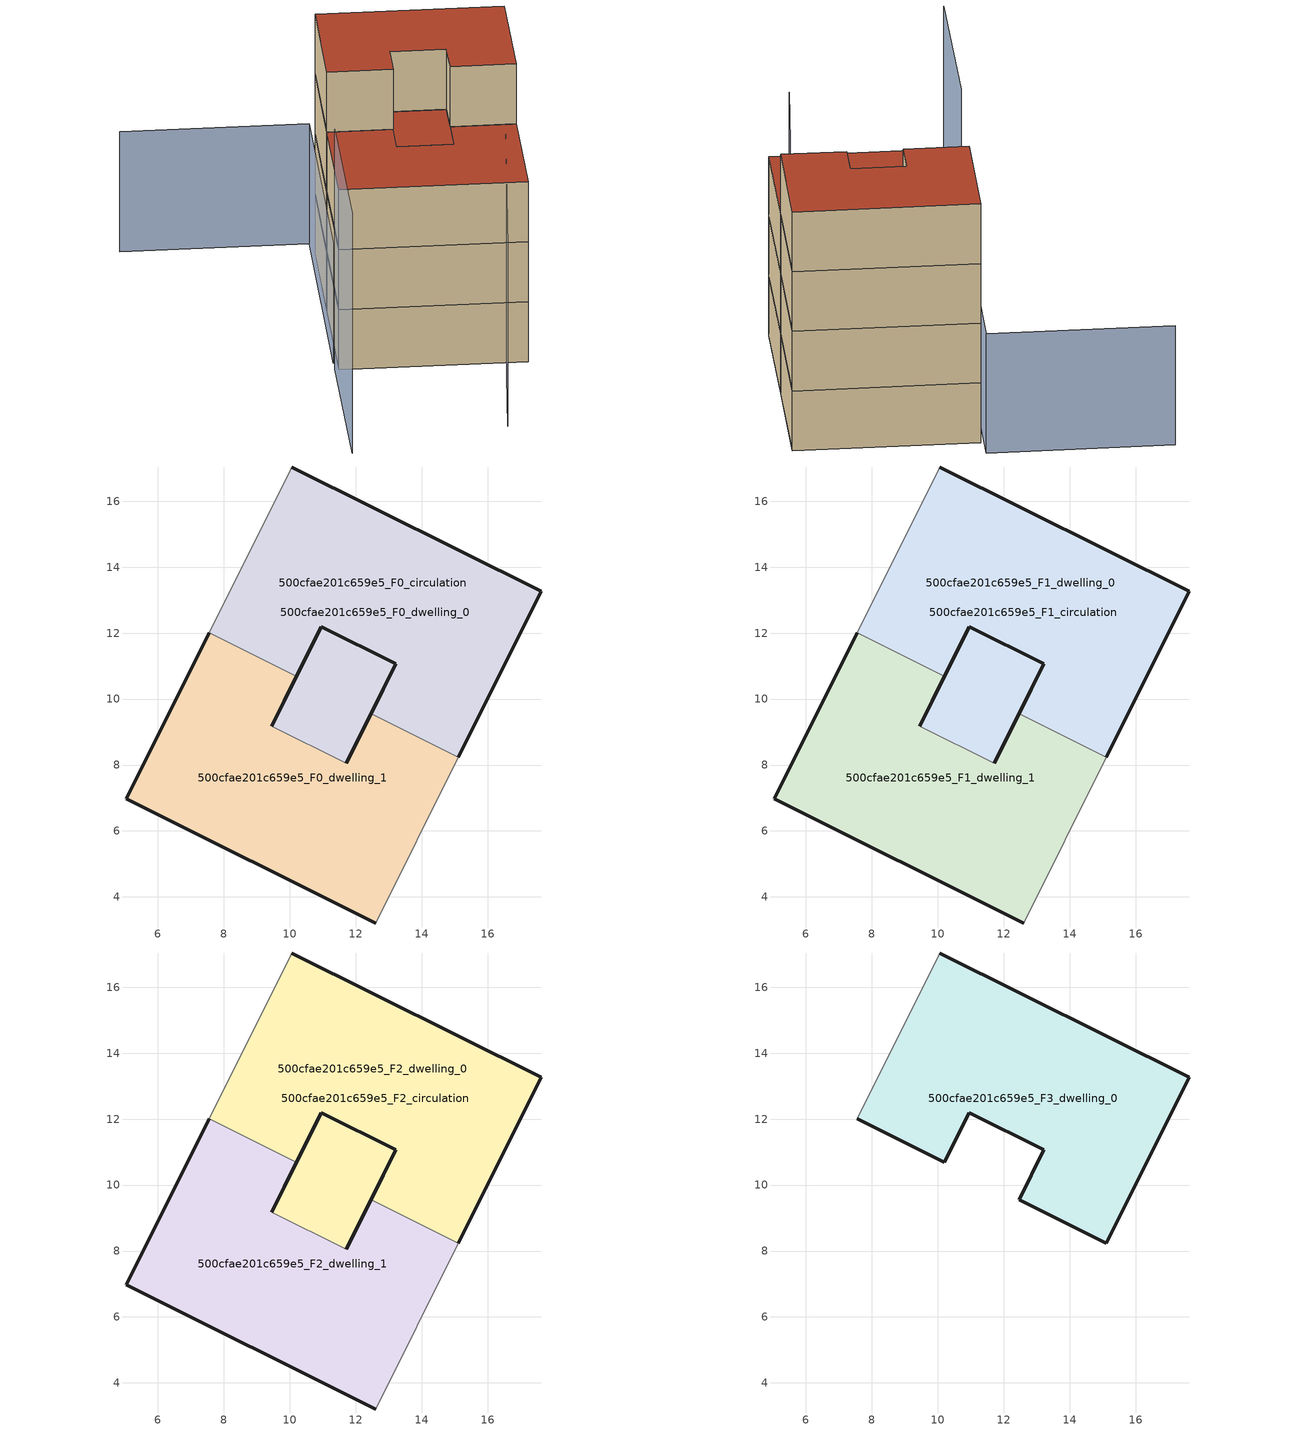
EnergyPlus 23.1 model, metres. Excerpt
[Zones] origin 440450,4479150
500cfae201c659e5_F0_dwelling_0
 floor ground (EU_floor_Construction): 17.62,13.26 15.11,8.24 12.47,9.56 12.55,9.72 13.22,11.07 13.06,11.15 10.95,12.2 10.2,10.69 7.55,12.01 10.06,17.04 z0; 13.06,11.15 13.22,11.07 12.55,9.72 12.47,9.56 11.71,8.05 9.44,9.18 10.2,10.69 10.95,12.2 z0
 wall outside (EU_wall_Construction): 10.2,10.69 10.95,12.2 13.22,11.07 12.47,9.56 / 15.11,8.24 17.62,13.26 10.06,17.04 z0:3
 wall adiabatic (EU_wall_Construction): 10.06,17.04 7.55,12.01 z0:3
 wall to 500cfae201c659e5_F0_dwelling_1 (EU_wall_Construction): 7.55,12.01 10.2,10.69 / 12.47,9.56 15.11,8.24 z0:3
500cfae201c659e5_F0_dwelling_1
 floor ground (EU_floor_Construction): 12.47,9.56 15.11,8.24 12.6,3.21 5.04,6.98 7.55,12.01 10.2,10.69 9.44,9.18 11.71,8.05 z0
 wall outside (EU_wall_Construction): 12.47,9.56 11.71,8.05 / 9.44,9.18 10.2,10.69 / 7.55,12.01 5.04,6.98 12.6,3.21 z0:3
 wall adiabatic (EU_wall_Construction): 12.6,3.21 15.11,8.24 z0:3
 wall to 500cfae201c659e5_F0_circulation (EU_wall_Construction): 11.71,8.05 9.44,9.18 z0:3
500cfae201c659e5_F0_circulation
 floor ground (EU_floor_Construction): 17.62,13.26 15.11,8.24 12.47,9.56 12.55,9.72 13.22,11.07 13.06,11.15 10.95,12.2 10.2,10.69 7.55,12.01 10.06,17.04 z0; 13.06,11.15 13.22,11.07 12.55,9.72 12.47,9.56 11.71,8.05 9.44,9.18 10.2,10.69 10.95,12.2 z0
 wall outside (EU_wall_Construction): 11.71,8.05 13.22,11.07 10.95,12.2 9.44,9.18 z0:3
500cfae201c659e5_F1_dwelling_0
 floor to 500cfae201c659e5_F0_dwelling_0 (EU_floor_Construction): 17.62,13.26 15.11,8.24 12.47,9.56 12.55,9.72 13.22,11.07 12.08,11.64 10.95,12.2 10.2,10.69 7.55,12.01 10.06,17.04 z3; 13.06,11.15 13.22,11.07 12.55,9.72 12.47,9.56 11.71,8.05 9.44,9.18 10.2,10.69 10.95,12.2 z3
 wall outside (EU_wall_Construction): 10.2,10.69 10.95,12.2 13.22,11.07 12.47,9.56 / 15.11,8.24 17.62,13.26 10.06,17.04 z3:6
 wall adiabatic (EU_wall_Construction): 10.06,17.04 7.55,12.01 z3:6
 wall to 500cfae201c659e5_F1_dwelling_1 (EU_wall_Construction): 7.55,12.01 10.2,10.69 / 12.47,9.56 15.11,8.24 z3:6
500cfae201c659e5_F1_dwelling_1
 floor to 500cfae201c659e5_F0_dwelling_1 (EU_floor_Construction): 12.47,9.56 15.11,8.24 12.6,3.21 5.04,6.98 7.55,12.01 10.2,10.69 9.44,9.18 11.71,8.05 z3
 wall outside (EU_wall_Construction): 12.47,9.56 11.71,8.05 / 9.44,9.18 10.2,10.69 / 7.55,12.01 5.04,6.98 12.6,3.21 z3:6
 wall adiabatic (EU_wall_Construction): 12.6,3.21 15.11,8.24 z3:6
 wall to 500cfae201c659e5_F1_circulation (EU_wall_Construction): 11.71,8.05 9.44,9.18 z3:6
500cfae201c659e5_F1_circulation
 floor to 500cfae201c659e5_F0_circulation (EU_floor_Construction): 17.62,13.26 15.11,8.24 12.47,9.56 12.55,9.72 13.22,11.07 13.18,11.09 10.95,12.2 10.2,10.69 7.55,12.01 10.06,17.04 z3; 13.06,11.15 13.22,11.07 12.55,9.72 12.47,9.56 11.71,8.05 9.44,9.18 10.28,10.86 10.95,12.2 z3
 wall outside (EU_wall_Construction): 11.71,8.05 13.22,11.07 10.95,12.2 9.44,9.18 z3:6
500cfae201c659e5_F2_dwelling_0
 floor to 500cfae201c659e5_F1_dwelling_0 (EU_floor_Construction): 17.62,13.26 15.11,8.24 12.47,9.56 12.55,9.72 13.22,11.07 12.08,11.64 10.95,12.2 10.2,10.69 7.55,12.01 10.06,17.04 z6; 13.06,11.15 13.22,11.07 12.55,9.72 12.47,9.56 11.71,8.05 9.44,9.18 10.2,10.69 10.95,12.2 z6
 wall outside (EU_wall_Construction): 10.2,10.69 10.95,12.2 13.22,11.07 12.47,9.56 / 15.11,8.24 17.62,13.26 10.06,17.04 z6:9
 wall adiabatic (EU_wall_Construction): 10.06,17.04 7.55,12.01 z6:9
 wall to 500cfae201c659e5_F2_dwelling_1 (EU_wall_Construction): 7.55,12.01 10.2,10.69 / 12.47,9.56 15.11,8.24 z6:9
 roof outside (EU_floor_Construction): 15.11,8.24 17.62,13.26 10.06,17.04 7.55,12.01 10.2,10.69 10.95,12.2 12.08,11.64 13.22,11.07 12.55,9.72 12.47,9.56 z9; 11.71,8.05 12.47,9.56 12.55,9.72 13.22,11.07 13.06,11.15 10.95,12.2 10.2,10.69 9.44,9.18 z9
500cfae201c659e5_F2_dwelling_1
 floor to 500cfae201c659e5_F1_dwelling_1 (EU_floor_Construction): 12.47,9.56 15.11,8.24 12.6,3.21 5.04,6.98 7.55,12.01 10.2,10.69 9.44,9.18 11.71,8.05 z6
 wall outside (EU_wall_Construction): 12.47,9.56 11.71,8.05 / 9.44,9.18 10.2,10.69 / 7.55,12.01 5.04,6.98 12.6,3.21 z6:9
 wall adiabatic (EU_wall_Construction): 12.6,3.21 15.11,8.24 z6:9
 wall to 500cfae201c659e5_F2_circulation (EU_wall_Construction): 11.71,8.05 9.44,9.18 z6:9
 roof outside (EU_roof_Construction): 12.6,3.21 15.11,8.24 12.47,9.56 11.71,8.05 9.44,9.18 10.2,10.69 7.55,12.01 5.04,6.98 z9
500cfae201c659e5_F2_circulation
 floor to 500cfae201c659e5_F1_circulation (EU_floor_Construction): 17.62,13.26 15.11,8.24 12.47,9.56 12.55,9.72 13.22,11.07 13.18,11.09 10.95,12.2 10.2,10.69 7.55,12.01 10.06,17.04 z6; 13.06,11.15 13.22,11.07 12.55,9.72 12.47,9.56 11.71,8.05 9.44,9.18 10.28,10.86 10.95,12.2 z6
 wall outside (EU_wall_Construction): 11.71,8.05 13.22,11.07 10.95,12.2 9.44,9.18 z6:9
 roof outside (EU_roof_Construction): 11.71,8.05 12.47,9.56 12.55,9.72 13.22,11.07 13.06,11.15 10.95,12.2 10.2,10.69 9.44,9.18 z9; 15.11,8.24 17.62,13.26 10.06,17.04 7.55,12.01 10.2,10.69 10.95,12.2 13.06,11.15 13.22,11.07 12.55,9.72 12.47,9.56 z9
500cfae201c659e5_F3_dwelling_0
 floor outside (EU_floor_Construction): 17.62,13.26 15.11,8.24 12.47,9.56 13.22,11.07 12.08,11.64 10.95,12.2 10.2,10.69 7.55,12.01 10.06,17.04 z9
 wall outside (EU_wall_Construction): 7.55,12.01 10.2,10.69 10.95,12.2 13.22,11.07 12.47,9.56 15.11,8.24 17.62,13.26 10.06,17.04 z9:12
 wall adiabatic (EU_wall_Construction): 10.06,17.04 7.55,12.01 z9:12
 roof outside (EU_roof_Construction): 15.11,8.24 17.62,13.26 10.06,17.04 7.55,12.01 10.2,10.69 10.95,12.2 13.22,11.07 12.47,9.56 z12
shading: 8.5,-1.62 17.34,12.82 z0:9; 4.92,7.12 1.28,-0.15 z0:12; 2.82,21.83 10.39,18.02 / 10.39,18.02 5.18,7.66 z0:6
[Building]
EU S2 Campaign: North Axis=0; Terrain=City; Solar Distribution=FullExterior
[Site:Location]
Madrid: Latitude=40.5; Longitude=-3.5; Time Zone=1; Elevation=609
[SizingPeriod:WeatherFileDays]
AnnualSizingPeriod: Begin Month=1; Begin Day of Month=1; End Month=12; End Day of Month=31; Day of Week for Start Day=Monday; Use Weather File Daylight Saving Period=No; Use Weather File Rain and Snow Indicators=No
[MATERIAL]
EU_InternalMass_Material: Roughness=MediumRough; Thickness=0.1; Conductivity=1; Density=1800; Specific Heat=900; Thermal Absorptance=0.9; Solar Absorptance=0.7; Visible Absorptance=0.7
[MATERIAL:NOMASS] Roughness=MediumRough; Thermal Absorptance=0.9; Solar Absorptance=0.7; Visible Absorptance=0.7
Name | Thermal Resistance
EU_wall_NoMass | 1.60022
EU_roof_NoMass | 1.57597
EU_floor_NoMass | 0.470652
[CONSTRUCTION]
EU_wall_Construction: EU_wall_NoMass
EU_roof_Construction: EU_roof_NoMass
EU_floor_Construction: EU_floor_NoMass
EU_InternalMass_Construction: EU_InternalMass_Material
[ZONE] Type=1; Multiplier=1; Ceiling Height=autocalculate; Floor Area=autocalculate; Part of Total Floor Area=Yes
Name | Volume
500cfae201c659e5_F0_dwelling_0; 500cfae201c659e5_F1_dwelling_0; 500cfae201c659e5_F2_dwelling_0; 500cfae201c659e5_F0_circulation; 500cfae201c659e5_F1_circulation; 500cfae201c659e5_F2_circulation | 155.318
500cfae201c659e5_F3_dwelling_0; 500cfae201c659e5_F0_dwelling_1; 500cfae201c659e5_F1_dwelling_1; 500cfae201c659e5_F2_dwelling_1 | 129.669
[INTERNALMASS] Construction=EU_InternalMass_Construction
Name | Zone or ZoneList | Surface Area
500cfae201c659e5_F0_dwelling_0_EU_InternalMass | 500cfae201c659e5_F0_dwelling_0 | 43.223
500cfae201c659e5_F0_dwelling_1_EU_InternalMass | 500cfae201c659e5_F0_dwelling_1 | 43.223
500cfae201c659e5_F1_dwelling_0_EU_InternalMass | 500cfae201c659e5_F1_dwelling_0 | 43.223
500cfae201c659e5_F1_dwelling_1_EU_InternalMass | 500cfae201c659e5_F1_dwelling_1 | 43.223
500cfae201c659e5_F2_dwelling_0_EU_InternalMass | 500cfae201c659e5_F2_dwelling_0 | 43.223
500cfae201c659e5_F2_dwelling_1_EU_InternalMass | 500cfae201c659e5_F2_dwelling_1 | 43.223
500cfae201c659e5_F3_dwelling_0_EU_InternalMass | 500cfae201c659e5_F3_dwelling_0 | 95.0162
[OTHEREQUIPMENT] Fuel Type=Electricity; Design Level Calculation Method=Watts/Area; Power per Zone Floor Area=1; Fraction Latent=0; Fraction Radiant=0; Fraction Lost=0; Carbon Dioxide Generation Rate=0; EndUse Subcategory=EU_Step8_InternalGains
Name | Zone or ZoneList or Space or SpaceList | Schedule
EU_Step8_InternalGain_500cfae201c659e5_F0_dwelling_0_f000 | 500cfae201c659e5_F0_dwelling_0 | EU_Step8_GainSchedule_500cfae201c659e5_F0_dwelling_0_f000
EU_Step8_InternalGain_500cfae201c659e5_F0_dwelling_1_f000 | 500cfae201c659e5_F0_dwelling_1 | EU_Step8_GainSchedule_500cfae201c659e5_F0_dwelling_1_f000
EU_Step8_InternalGain_500cfae201c659e5_F1_dwelling_0_f000 | 500cfae201c659e5_F1_dwelling_0 | EU_Step8_GainSchedule_500cfae201c659e5_F1_dwelling_0_f000
EU_Step8_InternalGain_500cfae201c659e5_F1_dwelling_1_f000 | 500cfae201c659e5_F1_dwelling_1 | EU_Step8_GainSchedule_500cfae201c659e5_F1_dwelling_1_f000
EU_Step8_InternalGain_500cfae201c659e5_F2_dwelling_0_f000 | 500cfae201c659e5_F2_dwelling_0 | EU_Step8_GainSchedule_500cfae201c659e5_F2_dwelling_0_f000
EU_Step8_InternalGain_500cfae201c659e5_F2_dwelling_1_f000 | 500cfae201c659e5_F2_dwelling_1 | EU_Step8_GainSchedule_500cfae201c659e5_F2_dwelling_1_f000
EU_Step8_InternalGain_500cfae201c659e5_F3_dwelling_0_f000 | 500cfae201c659e5_F3_dwelling_0 | EU_Step8_GainSchedule_500cfae201c659e5_F3_dwelling_0_f000
[ZONEINFILTRATION:DESIGNFLOWRATE] Schedule=EU_AlwaysOn; Design Flow Rate Calculation Method=Flow/Area; Flow Rate per Floor Area=0.0005; Constant Term Coefficient=1; Temperature Term Coefficient=0; Velocity Term Coefficient=0; Velocity Squared Term Coefficient=0
Name | Zone or ZoneList or Space or SpaceList
EU_Circulation_Infiltration_500cfae201c659e5_F0_circulation | 500cfae201c659e5_F0_circulation
EU_Circulation_Infiltration_500cfae201c659e5_F1_circulation | 500cfae201c659e5_F1_circulation
EU_Circulation_Infiltration_500cfae201c659e5_F2_circulation | 500cfae201c659e5_F2_circulation
[ZONEVENTILATION:DESIGNFLOWRATE] Schedule=EU_AlwaysOn; Design Flow Rate Calculation Method=AirChanges/Hour; Air Changes per Hour=0.480704; Ventilation Type=Natural; Fan Pressure Rise=0; Fan Total Efficiency=1; Constant Term Coefficient=1; Temperature Term Coefficient=0; Velocity Term Coefficient=0; Velocity Squared Term Coefficient=0; Minimum Indoor Temperature=-100; Maximum Indoor Temperature=100; Delta Temperature=-100; Minimum Outdoor Temperature=-100; Maximum Outdoor Temperature=100; Maximum Wind Speed=40
Name | Zone or ZoneList or Space or SpaceList
EU_ConstantAir_500cfae201c659e5_F0_dwelling_0 | 500cfae201c659e5_F0_dwelling_0
EU_ConstantAir_500cfae201c659e5_F0_dwelling_1 | 500cfae201c659e5_F0_dwelling_1
EU_ConstantAir_500cfae201c659e5_F1_dwelling_0 | 500cfae201c659e5_F1_dwelling_0
EU_ConstantAir_500cfae201c659e5_F1_dwelling_1 | 500cfae201c659e5_F1_dwelling_1
EU_ConstantAir_500cfae201c659e5_F2_dwelling_0 | 500cfae201c659e5_F2_dwelling_0
EU_ConstantAir_500cfae201c659e5_F2_dwelling_1 | 500cfae201c659e5_F2_dwelling_1
EU_ConstantAir_500cfae201c659e5_F3_dwelling_0 | 500cfae201c659e5_F3_dwelling_0
[HVACTEMPLATE:THERMOSTAT] Constant Heating Setpoint=20; Constant Cooling Setpoint=50
EU_HeatOnly_500cfae201c659e5_F0_dwelling_0; EU_HeatOnly_500cfae201c659e5_F0_dwelling_1; EU_HeatOnly_500cfae201c659e5_F1_dwelling_0; EU_HeatOnly_500cfae201c659e5_F1_dwelling_1; EU_HeatOnly_500cfae201c659e5_F2_dwelling_0; EU_HeatOnly_500cfae201c659e5_F2_dwelling_1; EU_HeatOnly_500cfae201c659e5_F3_dwelling_0
[HVACTEMPLATE:ZONE:IDEALLOADSAIRSYSTEM] System Availability Schedule=EU_AlwaysOn; Maximum Heating Supply Air Temperature=50; Minimum Cooling Supply Air Temperature=13; Maximum Heating Supply Air Humidity Ratio=0.0156; Minimum Cooling Supply Air Humidity Ratio=0.0077; Heating Limit=NoLimit; Cooling Limit=NoLimit; Heating Availability Schedule=EU_AlwaysOn; Cooling Availability Schedule=EU_CoolingOff; Dehumidification Control Type=ConstantSensibleHeatRatio; Cooling Sensible Heat Ratio=0.7; Dehumidification Setpoint=60; Humidification Control Type=None; Humidification Setpoint=30; Outdoor Air Method=None; Outdoor Air Flow Rate per Person=0.00944; Outdoor Air Flow Rate per Zone Floor Area=0; Outdoor Air Flow Rate per Zone=0; Demand Controlled Ventilation Type=None; Outdoor Air Economizer Type=NoEconomizer; Heat Recovery Type=None; Sensible Heat Recovery Effectiveness=0.7; Latent Heat Recovery Effectiveness=0.65
Name | Template Thermostat
500cfae201c659e5_F0_dwelling_0 | EU_HeatOnly_500cfae201c659e5_F0_dwelling_0
500cfae201c659e5_F0_dwelling_1 | EU_HeatOnly_500cfae201c659e5_F0_dwelling_1
500cfae201c659e5_F1_dwelling_0 | EU_HeatOnly_500cfae201c659e5_F1_dwelling_0
500cfae201c659e5_F1_dwelling_1 | EU_HeatOnly_500cfae201c659e5_F1_dwelling_1
500cfae201c659e5_F2_dwelling_0 | EU_HeatOnly_500cfae201c659e5_F2_dwelling_0
500cfae201c659e5_F2_dwelling_1 | EU_HeatOnly_500cfae201c659e5_F2_dwelling_1
500cfae201c659e5_F3_dwelling_0 | EU_HeatOnly_500cfae201c659e5_F3_dwelling_0
[SIZING:ZONE] Zone Cooling Design Supply Air Temperature Input Method=SupplyAirTemperature; Zone Cooling Design Supply Air Temperature=13; Zone Heating Design Supply Air Temperature Input Method=SupplyAirTemperature; Zone Heating Design Supply Air Temperature=50; Zone Cooling Design Supply Air Humidity Ratio=0.008; Zone Heating Design Supply Air Humidity Ratio=0.008; Cooling Design Air Flow Method=DesignDay; Cooling Design Air Flow Rate=0; Cooling Minimum Air Flow per Zone Floor Area=0.000762; Cooling Minimum Air Flow=0; Cooling Minimum Air Flow Fraction=0.2; Heating Design Air Flow Method=DesignDay; Heating Design Air Flow Rate=0; Heating Maximum Air Flow per Zone Floor Area=0.002032; Heating Maximum Air Flow=0.141576; Heating Maximum Air Flow Fraction=0.3; Account for Dedicated Outdoor Air System=No; Dedicated Outdoor Air System Control Strategy=NeutralSupplyAir; Dedicated Outdoor Air Low Setpoint Temperature for Design=autosize; Dedicated Outdoor Air High Setpoint Temperature for Design=autosize; Zone Load Sizing Method=Sensible Load Only No Latent Load; Zone Latent Cooling Design Supply Air Humidity Ratio Input Method=HumidityRatioDifference; Zone Cooling Design Supply Air Humidity Ratio Difference=0.005; Zone Latent Heating Design Supply Air Humidity Ratio Input Method=HumidityRatioDifference; Zone Humidification Design Supply Air Humidity Ratio Difference=0.005
500cfae201c659e5_F0_dwelling_0; 500cfae201c659e5_F0_dwelling_1; 500cfae201c659e5_F1_dwelling_0; 500cfae201c659e5_F1_dwelling_1; 500cfae201c659e5_F2_dwelling_0; 500cfae201c659e5_F2_dwelling_1; 500cfae201c659e5_F3_dwelling_0
[SCHEDULE:CONSTANT]
Name | Hourly Value
EU_AlwaysOn | 1
EU_CoolingOff | 0
[SCHEDULE:FILE] Column Number=1; Rows to Skip at Top=0; Number of Hours of Data=8760; Column Separator=Comma; Interpolate to Timestep=No; Minutes per Item=60; Adjust Schedule for Daylight Savings=Yes
Name | File
EU_Step8_GainSchedule_500cfae201c659e5_F0_dwelling_0_f000 | ../../schedules/500cfae201c659e5/500cfae201c659e5_F0_dwelling_0_f000_gain.csv
EU_Step8_GainSchedule_500cfae201c659e5_F0_dwelling_1_f000 | ../../schedules/500cfae201c659e5/500cfae201c659e5_F0_dwelling_1_f000_gain.csv
EU_Step8_GainSchedule_500cfae201c659e5_F1_dwelling_0_f000 | ../../schedules/500cfae201c659e5/500cfae201c659e5_F1_dwelling_0_f000_gain.csv
EU_Step8_GainSchedule_500cfae201c659e5_F1_dwelling_1_f000 | ../../schedules/500cfae201c659e5/500cfae201c659e5_F1_dwelling_1_f000_gain.csv
EU_Step8_GainSchedule_500cfae201c659e5_F2_dwelling_0_f000 | ../../schedules/500cfae201c659e5/500cfae201c659e5_F2_dwelling_0_f000_gain.csv
EU_Step8_GainSchedule_500cfae201c659e5_F2_dwelling_1_f000 | ../../schedules/500cfae201c659e5/500cfae201c659e5_F2_dwelling_1_f000_gain.csv
EU_Step8_GainSchedule_500cfae201c659e5_F3_dwelling_0_f000 | ../../schedules/500cfae201c659e5/500cfae201c659e5_F3_dwelling_0_f000_gain.csv
